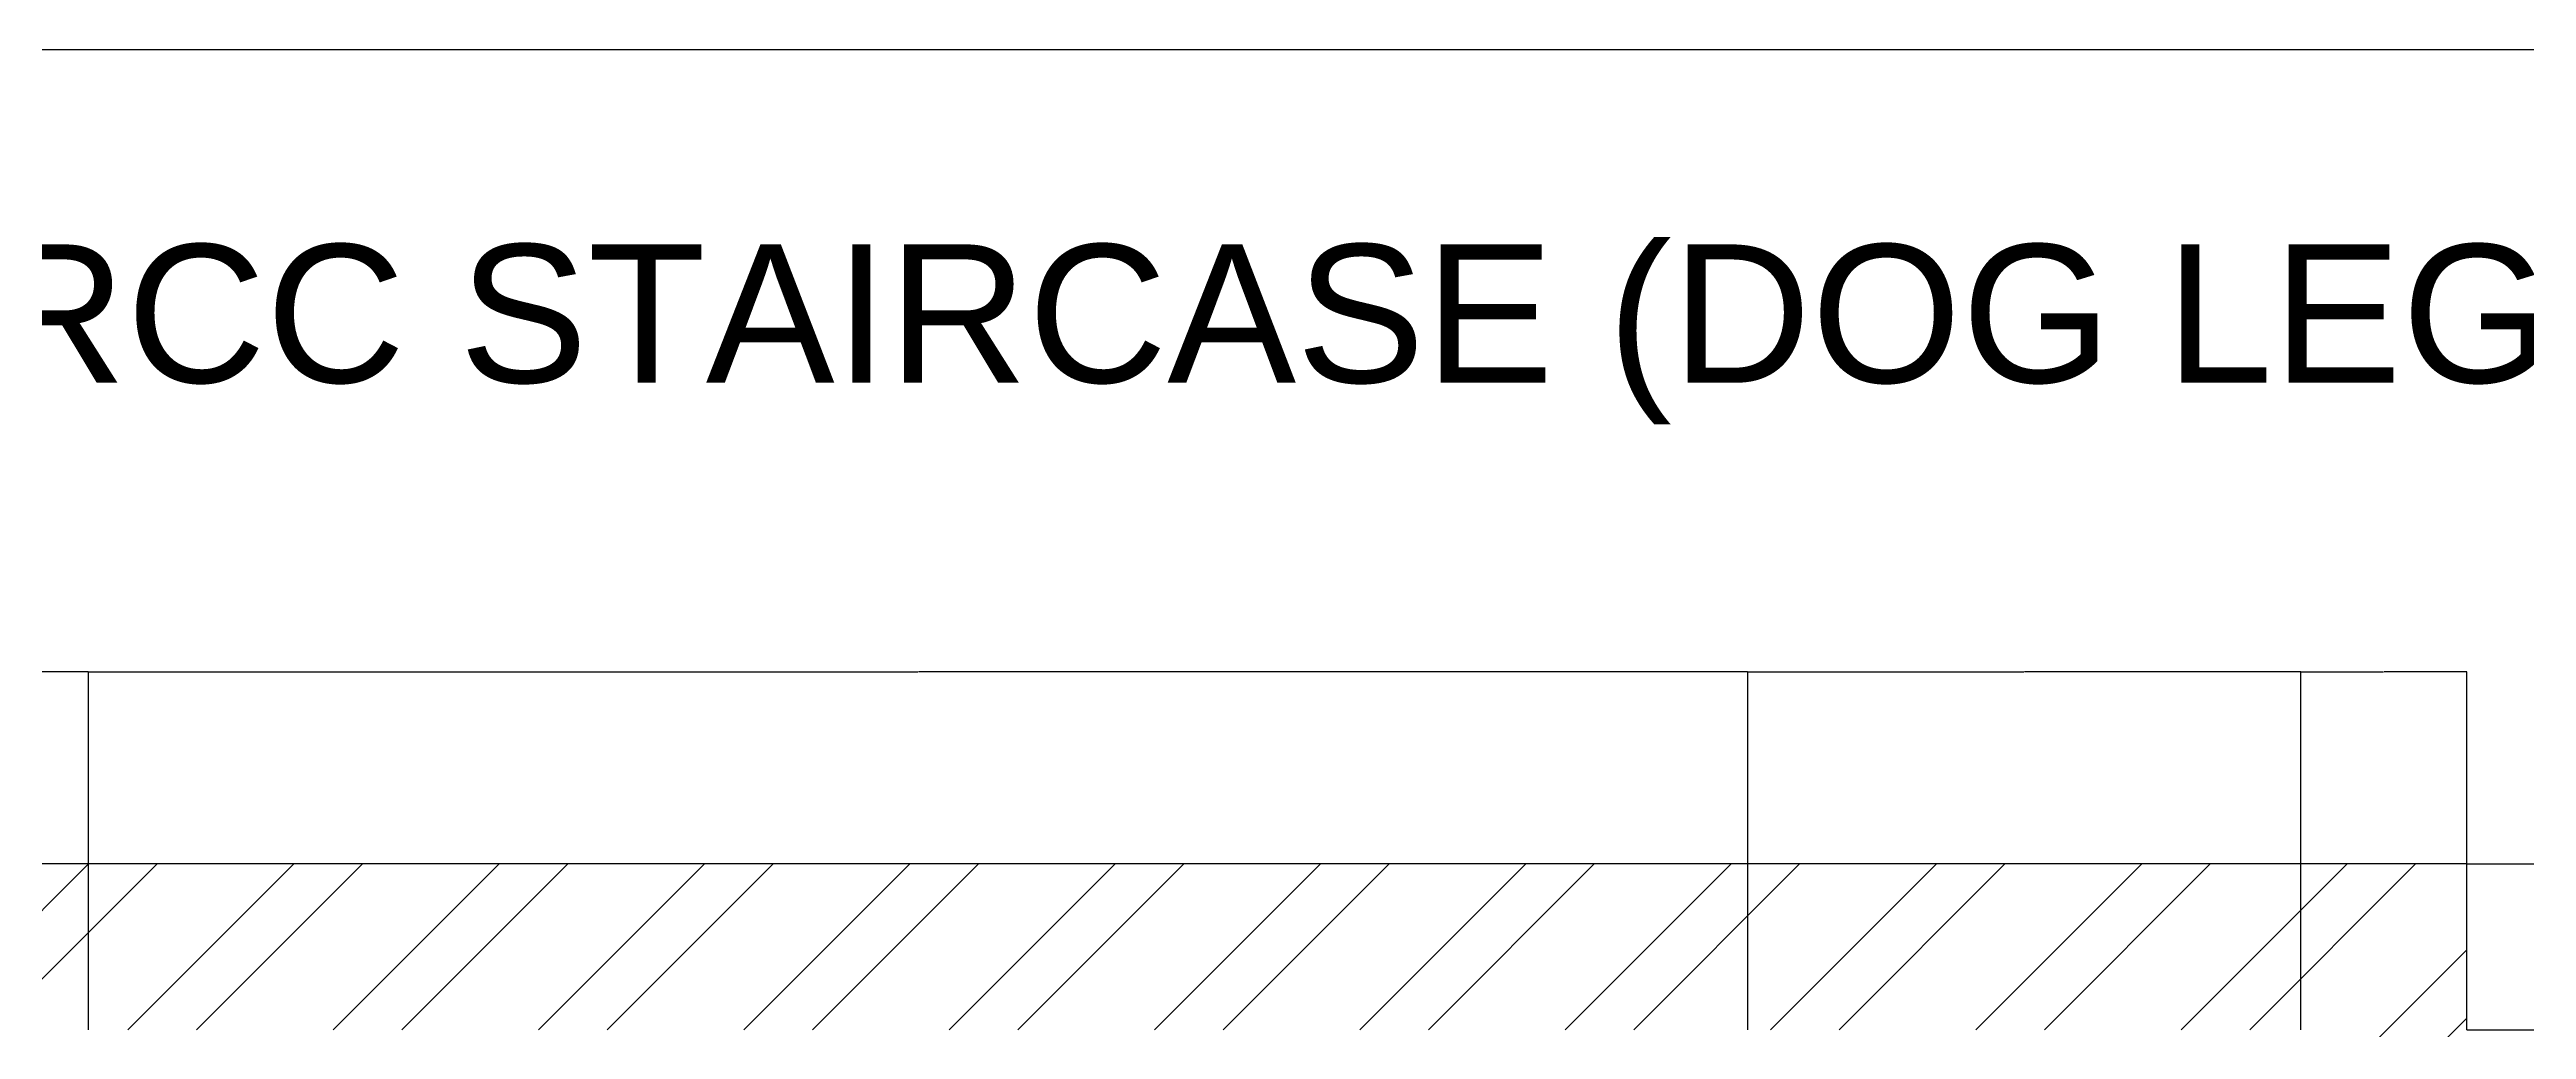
# Model space of a CAD drawing. Header units: millimetres. Extents: x -15359 to 171203, y -161916 to 32466.
# Drawn here: x -10386 to -5908, y 7660 to 9431 of the extents above; entities that cross this region are included whole.
import ezdxf

# ---------------------------------------------------------------- set-up
doc = ezdxf.new("R2010")
doc.units = ezdxf.units.MM
doc.header["$MEASUREMENT"] = 0
doc.layers.add('HATC', color=250, linetype='Continuous')
doc.styles.get("Standard").update_dxf_attribs({"font": 'Arial.ttf'})
doc.dimstyles.get("Standard").update_dxf_attribs({"dimtxt": 0.18, "dimasz": 0.18, "dimexe": 0.18, "dimexo": 0.0625, "dimgap": 0.09, "dimtad": 0, "dimtih": 1, "dimtoh": 1, "dimzin": 0, "dimdsep": 46, "dimtxsty": 'Standard', "dimcen": 0.09, "dimadec": 0, "dimazin": 0, "dimtfac": 1, "dimtofl": 0, "dimtmove": 0, "dimatfit": 3, "dimfxl": 0, "dimtolj": 1, "dimtzin": 0, "dimarcsym": 0})

# ---------------------------------------------------------------- blocks, each defined once
blk = doc.blocks.new('*D235')
at = {"layer": 'Defpoints', "color": 0}
for p in [(-10316.1, 8306.6), (-11316.1, 7659.3), (-10316.1, 7659.3)]:
    blk.add_point(p, dxfattribs=at)
at = {"layer": 'HATC', "color": 0, "lineweight": -2}
for p, q in [((-11316.1, 7659.4), (-11316.1, 8306.8)), ((-11315.9, 8306.6), (-10816.7, 8306.6)), ((-10316.3, 8306.6), (-10815.6, 8306.6)), ((-10316.1, 7659.4), (-10316.1, 8306.8))]:
    blk.add_line(p, q, dxfattribs=at)
at = {"layer": 'HATC', "color": 0}
for points in [[(-11315.9, 8306.6), (-11315.9, 8306.6), (-11316.1, 8306.6)], [(-10316.3, 8306.6), (-10316.3, 8306.6), (-10316.1, 8306.6)]]:
    blk.add_solid(points, dxfattribs=at)
at = {"layer": 'HATC', "color": 0, "insert": (-10816.1, 8306.6), "char_height": 0.18, "attachment_point": 5}
blk.add_mtext('\\A1;1000.00', dxfattribs=at)
blk = doc.blocks.new('*D236')
at = {"layer": 'Defpoints', "color": 0}
for p in [(-7316.1, 8306.6), (-10316.1, 7659.3), (-7316.1, 7659.3)]:
    blk.add_point(p, dxfattribs=at)
at = {"layer": 'HATC', "color": 0, "lineweight": -2}
for p, q in [((-10316.1, 7659.4), (-10316.1, 8306.8)), ((-10315.9, 8306.6), (-8816.7, 8306.6)), ((-7316.3, 8306.6), (-8815.6, 8306.6)), ((-7316.1, 7659.4), (-7316.1, 8306.8))]:
    blk.add_line(p, q, dxfattribs=at)
at = {"layer": 'HATC', "color": 0}
for points in [[(-10315.9, 8306.6), (-10315.9, 8306.6), (-10316.1, 8306.6)], [(-7316.3, 8306.6), (-7316.3, 8306.6), (-7316.1, 8306.6)]]:
    blk.add_solid(points, dxfattribs=at)
at = {"layer": 'HATC', "color": 0, "insert": (-8816.1, 8306.6), "char_height": 0.18, "attachment_point": 5}
blk.add_mtext('\\A1;3000.00', dxfattribs=at)
blk = doc.blocks.new('*D237')
at = {"layer": 'Defpoints', "color": 0}
for p in [(-6316.1, 8306.6), (-7316.1, 7659.3), (-6316.1, 7659.3)]:
    blk.add_point(p, dxfattribs=at)
at = {"layer": 'HATC', "color": 0, "lineweight": -2}
for p, q in [((-7316.1, 7659.4), (-7316.1, 8306.8)), ((-7315.9, 8306.6), (-6816.7, 8306.6)), ((-6316.3, 8306.6), (-6815.6, 8306.6)), ((-6316.1, 7659.4), (-6316.1, 8306.8))]:
    blk.add_line(p, q, dxfattribs=at)
at = {"layer": 'HATC', "color": 0}
for points in [[(-7315.9, 8306.6), (-7315.9, 8306.6), (-7316.1, 8306.6)], [(-6316.3, 8306.6), (-6316.3, 8306.6), (-6316.1, 8306.6)]]:
    blk.add_solid(points, dxfattribs=at)
at = {"layer": 'HATC', "color": 0, "insert": (-6816.1, 8306.6), "char_height": 0.18, "attachment_point": 5}
blk.add_mtext('\\A1;1000.00', dxfattribs=at)
blk = doc.blocks.new('*D238')
at = {"layer": 'Defpoints', "color": 0}
for p in [(-6016.1, 8306.6), (-6316.1, 7959.3), (-6016.1, 7959.3)]:
    blk.add_point(p, dxfattribs=at)
at = {"layer": 'HATC', "color": 0, "lineweight": -2}
for p, q in [((-6316.1, 7959.4), (-6316.1, 8306.8)), ((-6315.9, 8306.6), (-6166.6, 8306.6)), ((-6016.3, 8306.6), (-6165.7, 8306.6)), ((-6016.1, 7959.4), (-6016.1, 8306.8))]:
    blk.add_line(p, q, dxfattribs=at)
at = {"layer": 'HATC', "color": 0}
for points in [[(-6315.9, 8306.6), (-6315.9, 8306.6), (-6316.1, 8306.6)], [(-6016.3, 8306.6), (-6016.3, 8306.6), (-6016.1, 8306.6)]]:
    blk.add_solid(points, dxfattribs=at)
at = {"layer": 'HATC', "color": 0, "insert": (-6166.1, 8306.6), "char_height": 0.18, "attachment_point": 5}
blk.add_mtext('\\A1;300.00', dxfattribs=at)
blk = doc.blocks.new('*D239')
at = {"layer": 'Defpoints', "color": 0}
for p in [(-6016.1, 7959.3), (-6016.1, 7659.3), (-5439.6, 7659.3)]:
    blk.add_point(p, dxfattribs=at)
at = {"layer": 'HATC', "color": 0, "lineweight": -2}
for p, q in [((-6016.1, 7959.3), (-5439.4, 7959.3)), ((-5439.6, 7959.1), (-5439.6, 7809.5)), ((-5439.6, 7659.5), (-5439.6, 7809.1)), ((-6016.1, 7659.3), (-5439.4, 7659.3))]:
    blk.add_line(p, q, dxfattribs=at)
at = {"layer": 'HATC', "color": 0}
for points in [[(-5439.6, 7959.1), (-5439.5, 7959.1), (-5439.6, 7959.3)], [(-5439.6, 7659.5), (-5439.5, 7659.5), (-5439.6, 7659.3)]]:
    blk.add_solid(points, dxfattribs=at)
at = {"layer": 'HATC', "color": 0, "insert": (-5439.6, 7809.3), "char_height": 0.18, "attachment_point": 5}
blk.add_mtext('\\A1;300.00', dxfattribs=at)

msp = doc.modelspace()

# ---------------------------------------------------------------- hatches: boundary and pattern name
at = {"layer": 'HATC'}
h = msp.add_hatch(dxfattribs=at)
h.set_pattern_fill('ANSI32', color=256, scale=700)
h.set_pattern_definition([(45, (-25169.06, -4666.56), (-185.6155, 185.6155), []), (45, (-25045.31, -4666.56), (-185.6155, 185.6155), [])])
h.paths.add_polyline_path([(-6016.12913, 7959.29066), (-11616.12913, 7959.29066), (-11616.12913, 6959.09414), (-11316.12913, 6959.09414), (-11316.12913, 7659.29066), (-6316.12913, 7659.29066), (-6316.12913, 7309.29066), (-6016.12913, 7309.29066), (-6016.12913, 7659.29066)])
h.paths.add_polyline_path([(-11316.12913, 2640.70575), (-11616.12913, 2640.70575), (-11616.12913, 1857.83013), (-11316.12913, 1857.83013)])
h.paths.add_polyline_path([(-6016.12913, 678.99009), (-6316.12913, 676.90143), (-6316.12913, -643.45833), (-6016.12913, -643.45833)])
h.paths.add_polyline_path([(-6016.12913, 990.70575), (-6316.12913, 990.70575), (-6316.12913, 676.90143), (-6016.12913, 678.99009)])
h.paths.add_polyline_path([(-11316.12913, 5759.09414), (-11616.12913, 5759.09414), (-11616.12913, 5159.09414), (-6316.12913, 5159.09414), (-6016.12913, 5159.09414), (-6016.12913, 5459.09414), (-6016.12913, 5809.29066), (-6316.12913, 5809.29066), (-6316.12913, 5459.29066), (-6316.12913, 5459.09414), (-11316.12913, 5459.09414)])

# ---------------------------------------------------------------- linework, layer by layer
for p, q in [((-6016.12913, 7959.29066), (-11616.12913, 7959.29066)), ((-6016.12913, 7659.29066), (-6016.12913, 7959.29066))]:
    msp.add_line(p, q, dxfattribs=at)
msp.add_lwpolyline([(-12933.41525, 9431.47076), (-2141.13138, 9431.47076), (-2141.13138, -4695.6141), (-12933.41525, -4695.6141)], close=True, dxfattribs=at)

# ---------------------------------------------------------------- texts
at = {"layer": 'HATC', "insert": (-12634.13269, 9079.24479), "char_height": 250, "attachment_point": 1}
msp.add_mtext_dynamic_manual_height_columns('DETAILS OF RCC STAIRCASE (DOG LEGGED)', width=8868.8987913, gutter_width=2500, heights=[162.8908], dxfattribs=at)

# ---------------------------------------------------------------- dimensions: what is measured, and where the dimension line sits
at = {"layer": 'HATC'}
for base, p1, p2, picture, middle in [((-10316.12913, 8306.5977), (-11316.12913, 7659.29066), (-10316.12913, 7659.29066), '*D235', (-10816.12913, 8306.5977)), ((-7316.12913, 8306.5977), (-10316.12913, 7659.29066), (-7316.12913, 7659.29066), '*D236', (-8816.12913, 8306.5977)), ((-6316.12913, 8306.5977), (-7316.12913, 7659.29066), (-6316.12913, 7659.29066), '*D237', (-6816.12913, 8306.5977)), ((-6016.12913, 8306.5977), (-6316.12913, 7959.29066), (-6016.12913, 7959.29066), '*D238', (-6166.12913, 8306.5977))]:
    dim = msp.add_linear_dim(base=base, p1=p1, p2=p2, dimstyle='Standard', dxfattribs=at)
    dim.commit()
    dim.dimension.update_dxf_attribs({"geometry": picture, "text_midpoint": middle})
dim = msp.add_linear_dim(base=(-5439.55047, 7659.29066), p1=(-6016.12913, 7959.29066), p2=(-6016.12913, 7659.29066), angle=90, dimstyle='Standard', dxfattribs=at)
dim.commit()
dim.dimension.update_dxf_attribs({"geometry": '*D239', "text_midpoint": (-5439.55047, 7809.29066)})

doc.saveas('drawing.dxf')
